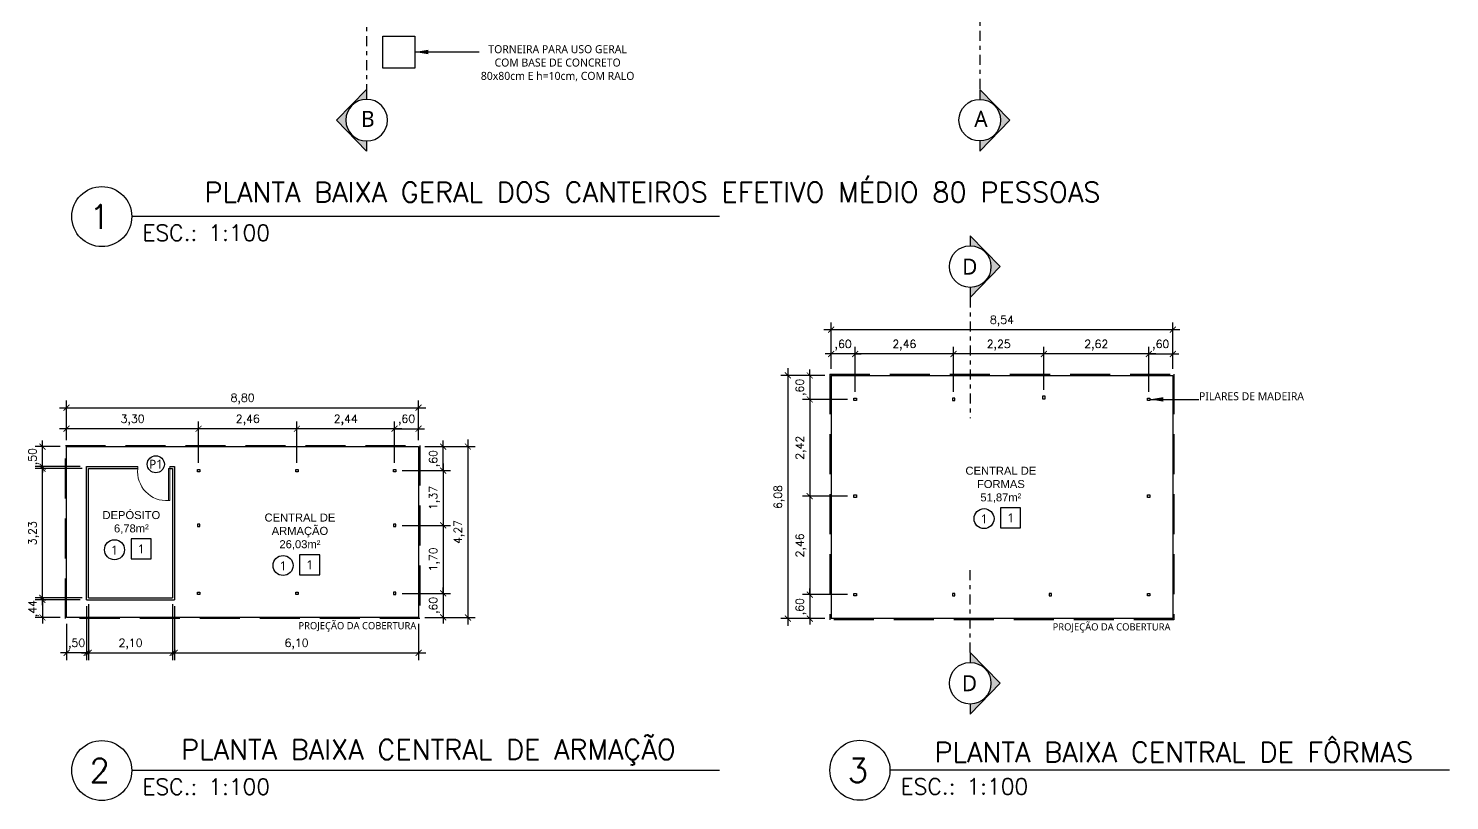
# Model space of a CAD drawing. Header units: millimetres. Extents: x 260 to 453, y 660 to 898.
# Drawn here: x 304.22 to 339.74, y 714.9 to 734.2 of the extents above; entities that cross this region are included whole.
import ezdxf
from ezdxf.enums import TextEntityAlignment as Align

# ---------------------------------------------------------------- set-up
doc = ezdxf.new("R2010")
doc.units = ezdxf.units.MM
for name, pattern in [('ACAD_ISO10W100', [18, 12, -3, 0, -3]), ('DASHDOT', [1, 0.5, -0.25, 0, -0.25]), ('JIS_02_2.0', [3, 2, -1])]:
    doc.linetypes.add(name, pattern=pattern)
for name, color, linetype in [('AR_COTAS', 1, 'Continuous'), ('AR_DIVISÓRIAS', 3, 'Continuous'), ('AR_SIMBOLOS', 1, 'Continuous'), ('AR_SÍMBOLOS', 1, 'Continuous'), ('CANT-COMPESADO E ESTR MADEIRA', 3, 'Continuous'), ('CANT-MOBILIARIO', 254, 'Continuous'), ('CANT-PISO', 1, 'Continuous'), ('CANT-PROJ', 252, 'JIS_02_2.0'), ('CANT-TEXTO', 2, 'Continuous'), ('TEXT1', 3, 'ACAD_ISO10W100'), ('texto', 2, 'Continuous')]:
    doc.layers.add(name, color=color, linetype=linetype)
doc.layers.add('AR_VIEWPORT', color=4, linetype='Continuous', plot=False)
for name, color, linetype, lineweight in [('DIOVISORIA', 3, 'Continuous', 0), ('Mesa', 133, 'Continuous', 18), ('PORTAS', 2, 'Continuous', 0)]:
    doc.layers.add(name, color=color, linetype=linetype, lineweight=lineweight)
doc.styles.add('arial', font='arial.ttf')
doc.styles.add('ROMANS', font='romans.shx')
doc.styles.add('TREBUCHET', font='trebuc.ttf')
doc.dimstyles.new('ESCALA 1.100', dxfattribs={"dimtxt": 0.2, "dimasz": 0.15, "dimexe": 0.18, "dimexo": 0.16, "dimgap": 0.1, "dimtad": 1, "dimzin": 4, "dimtxsty": 'ROMANS', "dimblk": 'ARCHTICK', "dimcen": 2.5, "dimdle": 0.18, "dimclrd": 256, "dimclre": 256, "dimclrt": 2, "dimazin": 0, "dimtfac": 1, "dimtix": 1, "dimtmove": 2, "dimatfit": 3, "dimldrblk": 'ARCHTICK', "dimfxl": 1, "dimtolj": 1, "dimtzin": 0, "dimlwd": -1, "dimlwe": -1, "dimarcsym": 0})

# ---------------------------------------------------------------- blocks, each defined once
blk = doc.blocks.new('CORTE')
at = {"layer": 'AR_SIMBOLOS'}
blk.add_hatch(color=256, dxfattribs=at).paths.add_polyline_path([(-113.206, 276.401, -0.414214), (-113.726, 275.88), (-113.726, 275.63), (-112.976, 276.401), (-113.726, 277.171), (-113.726, 276.921, -0.414214)])
for p, q in [((-113.726, 277.171), (-113.726, 276.921)), ((-112.976, 276.401), (-113.726, 277.171)), ((-112.976, 276.401), (-113.726, 275.63)), ((-113.726, 275.88), (-113.726, 275.63))]:
    blk.add_line(p, q, dxfattribs=at)
at = {"layer": 'AR_SIMBOLOS', "color": 2}
blk.add_circle((-113.726, 276.401), 0.52, dxfattribs=at)
blk = doc.blocks.new('_ArchTick')
at = {"color": 0, "const_width": 0.15}
blk.add_lwpolyline([(-0.5, -0.5), (0.5, 0.5)], dxfattribs=at)
blk = doc.blocks.new('*D94')
at = {"layer": 'AR_COTAS', "transparency": 16777216}
for p, q in [((313.554, 724.194), (310.754, 724.194)), ((310.934, 723.338), (310.934, 724.374)), ((313.374, 723.338), (313.374, 724.374))]:
    blk.add_line(p, q, dxfattribs=at)
at = {"layer": 'Defpoints', "color": 0, "transparency": 16777216}
for p in [(310.934, 724.194), (310.934, 723.178), (313.374, 723.178)]:
    blk.add_point(p, dxfattribs=at)
at = {"layer": 'AR_COTAS', "transparency": 16777216, "xscale": 0.15, "yscale": 0.15, "zscale": 0.15, "rotation": 180}
blk.add_blockref('_ArchTick', (310.934, 724.194), dxfattribs=at)
at = {"layer": 'AR_COTAS', "transparency": 16777216, "xscale": 0.15, "yscale": 0.15, "zscale": 0.15}
blk.add_blockref('_ArchTick', (313.374, 724.194), dxfattribs=at)
at = {"layer": 'AR_COTAS', "color": 2, "transparency": 16777216, "insert": (312.154, 724.413), "char_height": 0.2, "attachment_point": 5, "style": 'ROMANS'}
blk.add_mtext('\\A1;2,44', dxfattribs=at)
blk = doc.blocks.new('*D44')
at = {"layer": 'AR_COTAS', "transparency": 16777216}
for p, q in [((313.374, 724.194), (313.224, 724.194)), ((313.374, 723.338), (313.374, 724.374)), ((313.374, 724.194), (313.974, 724.194)), ((313.974, 723.908), (313.974, 724.374)), ((313.974, 724.194), (314.124, 724.194))]:
    blk.add_line(p, q, dxfattribs=at)
at = {"layer": 'Defpoints', "color": 0, "transparency": 16777216}
for p in [(313.974, 724.194), (313.974, 723.748), (313.374, 723.178)]:
    blk.add_point(p, dxfattribs=at)
at = {"layer": 'AR_COTAS', "transparency": 16777216, "xscale": 0.15, "yscale": 0.15, "zscale": 0.15}
blk.add_blockref('_ArchTick', (313.374, 724.194), dxfattribs=at)
at = {"layer": 'AR_COTAS', "transparency": 16777216, "xscale": 0.15, "yscale": 0.15, "zscale": 0.15, "rotation": 180}
blk.add_blockref('_ArchTick', (313.974, 724.194), dxfattribs=at)
at = {"layer": 'AR_COTAS', "color": 2, "transparency": 16777216, "insert": (313.674, 724.413), "char_height": 0.2, "attachment_point": 5, "style": 'ROMANS'}
blk.add_mtext('\\A1;,60', dxfattribs=at)
blk = doc.blocks.new('*D95')
at = {"layer": 'AR_COTAS', "transparency": 16777216}
for p, q in [((311.114, 724.194), (308.297, 724.194)), ((308.477, 723.338), (308.477, 724.374)), ((310.934, 723.338), (310.934, 724.374))]:
    blk.add_line(p, q, dxfattribs=at)
at = {"layer": 'Defpoints', "color": 0, "transparency": 16777216}
for p in [(308.477, 724.194), (308.477, 723.178), (310.934, 723.178)]:
    blk.add_point(p, dxfattribs=at)
at = {"layer": 'AR_COTAS', "transparency": 16777216, "xscale": 0.15, "yscale": 0.15, "zscale": 0.15, "rotation": 180}
blk.add_blockref('_ArchTick', (308.477, 724.194), dxfattribs=at)
at = {"layer": 'AR_COTAS', "transparency": 16777216, "xscale": 0.15, "yscale": 0.15, "zscale": 0.15}
blk.add_blockref('_ArchTick', (310.934, 724.194), dxfattribs=at)
at = {"layer": 'AR_COTAS', "color": 2, "transparency": 16777216, "insert": (309.706, 724.413), "char_height": 0.2, "attachment_point": 5, "style": 'ROMANS'}
blk.add_mtext('\\A1;2,46', dxfattribs=at)
blk = doc.blocks.new('*D45')
at = {"layer": 'AR_COTAS', "transparency": 16777216}
for p, q in [((308.657, 724.194), (304.997, 724.194)), ((305.177, 723.908), (305.177, 724.374)), ((308.477, 723.338), (308.477, 724.374))]:
    blk.add_line(p, q, dxfattribs=at)
at = {"layer": 'Defpoints', "color": 0, "transparency": 16777216}
for p in [(305.177, 724.194), (305.177, 723.748), (308.477, 723.178)]:
    blk.add_point(p, dxfattribs=at)
at = {"layer": 'AR_COTAS', "transparency": 16777216, "xscale": 0.15, "yscale": 0.15, "zscale": 0.15, "rotation": 180}
blk.add_blockref('_ArchTick', (305.177, 724.194), dxfattribs=at)
at = {"layer": 'AR_COTAS', "transparency": 16777216, "xscale": 0.15, "yscale": 0.15, "zscale": 0.15}
blk.add_blockref('_ArchTick', (308.477, 724.194), dxfattribs=at)
at = {"layer": 'AR_COTAS', "color": 2, "transparency": 16777216, "insert": (306.827, 724.413), "char_height": 0.2, "attachment_point": 5, "style": 'ROMANS'}
blk.add_mtext('\\A1;3,30', dxfattribs=at)
blk = doc.blocks.new('*D46')
at = {"layer": 'AR_COTAS', "transparency": 16777216}
for p, q in [((305.177, 723.908), (305.177, 724.899)), ((313.974, 723.908), (313.974, 724.899)), ((304.997, 724.719), (314.154, 724.719))]:
    blk.add_line(p, q, dxfattribs=at)
at = {"layer": 'Defpoints', "color": 0, "transparency": 16777216}
for p in [(313.974, 724.719), (305.177, 723.748), (313.974, 723.748)]:
    blk.add_point(p, dxfattribs=at)
at = {"layer": 'AR_COTAS', "transparency": 16777216, "xscale": 0.15, "yscale": 0.15, "zscale": 0.15, "rotation": 180}
blk.add_blockref('_ArchTick', (305.177, 724.719), dxfattribs=at)
at = {"layer": 'AR_COTAS', "transparency": 16777216, "xscale": 0.15, "yscale": 0.15, "zscale": 0.15}
blk.add_blockref('_ArchTick', (313.974, 724.719), dxfattribs=at)
at = {"layer": 'AR_COTAS', "color": 2, "transparency": 16777216, "insert": (309.576, 724.938), "char_height": 0.2, "attachment_point": 5, "style": 'ROMANS'}
blk.add_mtext('\\A1;8,80', dxfattribs=at)
blk = doc.blocks.new('*D96')
at = {"layer": 'AR_COTAS', "transparency": 16777216}
for p, q in [((314.588, 723.748), (314.588, 723.898)), ((314.134, 723.748), (314.768, 723.748)), ((314.588, 723.148), (314.588, 723.748)), ((313.564, 723.148), (314.768, 723.148)), ((314.588, 723.148), (314.588, 722.998))]:
    blk.add_line(p, q, dxfattribs=at)
at = {"layer": 'Defpoints', "color": 0, "transparency": 16777216}
for p in [(313.974, 723.748), (314.588, 723.748), (313.404, 723.148)]:
    blk.add_point(p, dxfattribs=at)
at = {"layer": 'AR_COTAS', "transparency": 16777216, "xscale": 0.15, "yscale": 0.15, "zscale": 0.15}
for p, rotation in [((314.588, 723.748), 270), ((314.588, 723.148), 90)]:
    blk.add_blockref('_ArchTick', p, dxfattribs=dict(at, rotation=rotation))
at = {"layer": 'AR_COTAS', "color": 2, "transparency": 16777216, "insert": (314.369, 723.448), "char_height": 0.2, "attachment_point": 5, "rotation": 90, "style": 'ROMANS'}
blk.add_mtext('\\A1;,60', dxfattribs=at)
blk = doc.blocks.new('*D97')
at = {"layer": 'AR_COTAS', "transparency": 16777216}
for p, q in [((313.564, 723.148), (314.768, 723.148)), ((314.588, 723.328), (314.588, 721.599)), ((313.564, 721.779), (314.768, 721.779))]:
    blk.add_line(p, q, dxfattribs=at)
at = {"layer": 'Defpoints', "color": 0, "transparency": 16777216}
for p in [(313.404, 723.148), (313.404, 721.779), (314.588, 721.779)]:
    blk.add_point(p, dxfattribs=at)
at = {"layer": 'AR_COTAS', "transparency": 16777216, "xscale": 0.15, "yscale": 0.15, "zscale": 0.15}
for p, rotation in [((314.588, 723.148), 90), ((314.588, 721.779), 270)]:
    blk.add_blockref('_ArchTick', p, dxfattribs=dict(at, rotation=rotation))
at = {"layer": 'AR_COTAS', "color": 2, "transparency": 16777216, "insert": (314.369, 722.464), "char_height": 0.2, "attachment_point": 5, "rotation": 90, "style": 'ROMANS'}
blk.add_mtext('\\A1;1,37', dxfattribs=at)
blk = doc.blocks.new('*D98')
at = {"layer": 'AR_COTAS', "transparency": 16777216}
for p, q in [((313.564, 721.779), (314.768, 721.779)), ((314.588, 721.959), (314.588, 719.899)), ((313.564, 720.079), (314.768, 720.079))]:
    blk.add_line(p, q, dxfattribs=at)
at = {"layer": 'Defpoints', "color": 0, "transparency": 16777216}
for p in [(313.404, 721.779), (313.404, 720.079), (314.588, 720.079)]:
    blk.add_point(p, dxfattribs=at)
at = {"layer": 'AR_COTAS', "transparency": 16777216, "xscale": 0.15, "yscale": 0.15, "zscale": 0.15}
for p, rotation in [((314.588, 721.779), 90), ((314.588, 720.079), 270)]:
    blk.add_blockref('_ArchTick', p, dxfattribs=dict(at, rotation=rotation))
at = {"layer": 'AR_COTAS', "color": 2, "transparency": 16777216, "insert": (314.369, 720.929), "char_height": 0.2, "attachment_point": 5, "rotation": 90, "style": 'ROMANS'}
blk.add_mtext('\\A1;1,70', dxfattribs=at)
blk = doc.blocks.new('*D99')
at = {"layer": 'AR_COTAS', "transparency": 16777216}
for p, q in [((313.564, 720.079), (314.768, 720.079)), ((314.588, 720.079), (314.588, 720.229)), ((314.588, 720.079), (314.588, 719.479)), ((314.134, 719.479), (314.768, 719.479)), ((314.588, 719.479), (314.588, 719.329))]:
    blk.add_line(p, q, dxfattribs=at)
at = {"layer": 'Defpoints', "color": 0, "transparency": 16777216}
for p in [(313.404, 720.079), (313.974, 719.479), (314.588, 719.479)]:
    blk.add_point(p, dxfattribs=at)
at = {"layer": 'AR_COTAS', "transparency": 16777216, "xscale": 0.15, "yscale": 0.15, "zscale": 0.15}
for p, rotation in [((314.588, 720.079), 270), ((314.588, 719.479), 90)]:
    blk.add_blockref('_ArchTick', p, dxfattribs=dict(at, rotation=rotation))
at = {"layer": 'AR_COTAS', "color": 2, "transparency": 16777216, "insert": (314.369, 719.779), "char_height": 0.2, "attachment_point": 5, "rotation": 90, "style": 'ROMANS'}
blk.add_mtext('\\A1;,60', dxfattribs=at)
blk = doc.blocks.new('*D47')
at = {"layer": 'AR_COTAS', "transparency": 16777216}
for p, q in [((315.207, 723.928), (315.207, 719.299)), ((314.134, 723.748), (315.387, 723.748)), ((314.134, 719.479), (315.387, 719.479))]:
    blk.add_line(p, q, dxfattribs=at)
at = {"layer": 'Defpoints', "color": 0, "transparency": 16777216}
for p in [(313.974, 723.748), (313.974, 719.479), (315.207, 719.479)]:
    blk.add_point(p, dxfattribs=at)
at = {"layer": 'AR_COTAS', "transparency": 16777216, "xscale": 0.15, "yscale": 0.15, "zscale": 0.15}
for p, rotation in [((315.207, 723.748), 90), ((315.207, 719.479), 270)]:
    blk.add_blockref('_ArchTick', p, dxfattribs=dict(at, rotation=rotation))
at = {"layer": 'AR_COTAS', "color": 2, "transparency": 16777216, "insert": (314.988, 721.614), "char_height": 0.2, "attachment_point": 5, "rotation": 90, "style": 'ROMANS'}
blk.add_mtext('\\A1;4,27', dxfattribs=at)
blk = doc.blocks.new('*D100')
at = {"layer": 'AR_COTAS', "transparency": 16777216}
for p, q in [((305.677, 719.758), (305.677, 718.414)), ((305.177, 719.319), (305.177, 718.414)), ((305.177, 718.594), (305.027, 718.594)), ((305.677, 718.594), (305.177, 718.594)), ((305.677, 718.594), (305.827, 718.594))]:
    blk.add_line(p, q, dxfattribs=at)
at = {"layer": 'Defpoints', "color": 0, "transparency": 16777216}
for p in [(305.677, 719.918), (305.177, 719.479), (305.177, 718.594)]:
    blk.add_point(p, dxfattribs=at)
at = {"layer": 'AR_COTAS', "transparency": 16777216, "xscale": 0.15, "yscale": 0.15, "zscale": 0.15}
blk.add_blockref('_ArchTick', (305.177, 718.594), dxfattribs=at)
at = {"layer": 'AR_COTAS', "transparency": 16777216, "xscale": 0.15, "yscale": 0.15, "zscale": 0.15, "rotation": 180}
blk.add_blockref('_ArchTick', (305.677, 718.594), dxfattribs=at)
at = {"layer": 'AR_COTAS', "color": 2, "transparency": 16777216, "insert": (305.427, 718.814), "char_height": 0.2, "attachment_point": 5, "style": 'ROMANS'}
blk.add_mtext('\\A1;,50', dxfattribs=at)
blk = doc.blocks.new('*D101')
at = {"layer": 'AR_COTAS', "transparency": 16777216}
for p, q in [((305.727, 719.808), (305.727, 718.414)), ((307.827, 719.808), (307.827, 718.414)), ((305.547, 718.594), (308.007, 718.594))]:
    blk.add_line(p, q, dxfattribs=at)
at = {"layer": 'Defpoints', "color": 0, "transparency": 16777216}
for p in [(305.727, 719.968), (307.827, 719.968), (307.827, 718.594)]:
    blk.add_point(p, dxfattribs=at)
at = {"layer": 'AR_COTAS', "transparency": 16777216, "xscale": 0.15, "yscale": 0.15, "zscale": 0.15, "rotation": 180}
blk.add_blockref('_ArchTick', (305.727, 718.594), dxfattribs=at)
at = {"layer": 'AR_COTAS', "transparency": 16777216, "xscale": 0.15, "yscale": 0.15, "zscale": 0.15}
blk.add_blockref('_ArchTick', (307.827, 718.594), dxfattribs=at)
at = {"layer": 'AR_COTAS', "color": 2, "transparency": 16777216, "insert": (306.777, 718.814), "char_height": 0.2, "attachment_point": 5, "style": 'ROMANS'}
blk.add_mtext('\\A1;2,10', dxfattribs=at)
blk = doc.blocks.new('*D102')
at = {"layer": 'AR_COTAS', "transparency": 16777216}
for p, q in [((307.877, 719.758), (307.877, 718.414)), ((313.974, 719.319), (313.974, 718.414)), ((307.697, 718.594), (314.154, 718.594))]:
    blk.add_line(p, q, dxfattribs=at)
at = {"layer": 'Defpoints', "color": 0, "transparency": 16777216}
for p in [(307.877, 719.918), (313.974, 719.479), (313.974, 718.594)]:
    blk.add_point(p, dxfattribs=at)
at = {"layer": 'AR_COTAS', "transparency": 16777216, "xscale": 0.15, "yscale": 0.15, "zscale": 0.15, "rotation": 180}
blk.add_blockref('_ArchTick', (307.877, 718.594), dxfattribs=at)
at = {"layer": 'AR_COTAS', "transparency": 16777216, "xscale": 0.15, "yscale": 0.15, "zscale": 0.15}
blk.add_blockref('_ArchTick', (313.974, 718.594), dxfattribs=at)
at = {"layer": 'AR_COTAS', "color": 2, "transparency": 16777216, "insert": (310.926, 718.814), "char_height": 0.2, "attachment_point": 5, "style": 'ROMANS'}
blk.add_mtext('\\A1;6,10', dxfattribs=at)
blk = doc.blocks.new('*D103')
at = {"layer": 'AR_COTAS', "transparency": 16777216}
for p, q in [((305.567, 723.198), (304.394, 723.198)), ((304.574, 719.788), (304.574, 723.378)), ((305.567, 719.968), (304.394, 719.968))]:
    blk.add_line(p, q, dxfattribs=at)
at = {"layer": 'Defpoints', "color": 0, "transparency": 16777216}
for p in [(304.574, 723.198), (305.727, 723.198), (305.727, 719.968)]:
    blk.add_point(p, dxfattribs=at)
at = {"layer": 'AR_COTAS', "transparency": 16777216, "xscale": 0.15, "yscale": 0.15, "zscale": 0.15}
for p, rotation in [((304.574, 723.198), 90), ((304.574, 719.968), 270)]:
    blk.add_blockref('_ArchTick', p, dxfattribs=dict(at, rotation=rotation))
at = {"layer": 'AR_COTAS', "color": 2, "transparency": 16777216, "insert": (304.355, 721.583), "char_height": 0.2, "attachment_point": 5, "rotation": 90, "style": 'ROMANS'}
blk.add_mtext('\\A1;3,23', dxfattribs=at)
blk = doc.blocks.new('*D104')
at = {"layer": 'AR_COTAS', "transparency": 16777216}
for p, q in [((304.574, 723.748), (304.574, 723.898)), ((305.017, 723.748), (304.394, 723.748)), ((304.574, 723.248), (304.574, 723.748)), ((305.517, 723.248), (304.394, 723.248)), ((304.574, 723.248), (304.574, 723.098))]:
    blk.add_line(p, q, dxfattribs=at)
at = {"layer": 'Defpoints', "color": 0, "transparency": 16777216}
for p in [(304.574, 723.748), (305.177, 723.748), (305.677, 723.248)]:
    blk.add_point(p, dxfattribs=at)
at = {"layer": 'AR_COTAS', "transparency": 16777216, "xscale": 0.15, "yscale": 0.15, "zscale": 0.15}
for p, rotation in [((304.574, 723.748), 270), ((304.574, 723.248), 90)]:
    blk.add_blockref('_ArchTick', p, dxfattribs=dict(at, rotation=rotation))
at = {"layer": 'AR_COTAS', "color": 2, "transparency": 16777216, "insert": (304.355, 723.498), "char_height": 0.2, "attachment_point": 5, "rotation": 90, "style": 'ROMANS'}
blk.add_mtext('\\A1;,50', dxfattribs=at)
blk = doc.blocks.new('*D48')
at = {"layer": 'AR_COTAS', "transparency": 16777216}
for p, q in [((305.517, 719.918), (304.394, 719.918)), ((304.574, 719.918), (304.574, 720.068)), ((304.574, 719.918), (304.574, 719.479)), ((305.017, 719.479), (304.394, 719.479)), ((304.574, 719.479), (304.574, 719.329))]:
    blk.add_line(p, q, dxfattribs=at)
at = {"layer": 'Defpoints', "color": 0, "transparency": 16777216}
for p in [(305.677, 719.918), (304.574, 719.479), (305.177, 719.479)]:
    blk.add_point(p, dxfattribs=at)
at = {"layer": 'AR_COTAS', "transparency": 16777216, "xscale": 0.15, "yscale": 0.15, "zscale": 0.15}
for p, rotation in [((304.574, 719.918), 270), ((304.574, 719.479), 90)]:
    blk.add_blockref('_ArchTick', p, dxfattribs=dict(at, rotation=rotation))
at = {"layer": 'AR_COTAS', "color": 2, "transparency": 16777216, "insert": (304.355, 719.699), "char_height": 0.2, "attachment_point": 5, "rotation": 90, "style": 'ROMANS'}
blk.add_mtext('\\A1;,44', dxfattribs=at)
blk = doc.blocks.new('*D105')
at = {"layer": 'AR_COTAS', "transparency": 16777216}
for p, q in [((332.222, 726.062), (332.072, 726.062)), ((332.222, 725.117), (332.222, 726.242)), ((332.222, 726.062), (332.822, 726.062)), ((332.822, 725.687), (332.822, 726.242)), ((332.822, 726.062), (332.972, 726.062))]:
    blk.add_line(p, q, dxfattribs=at)
at = {"layer": 'Defpoints', "color": 0, "transparency": 16777216}
for p in [(332.822, 726.062), (332.822, 725.527), (332.222, 724.957)]:
    blk.add_point(p, dxfattribs=at)
at = {"layer": 'AR_COTAS', "transparency": 16777216, "xscale": 0.15, "yscale": 0.15, "zscale": 0.15}
blk.add_blockref('_ArchTick', (332.222, 726.062), dxfattribs=at)
at = {"layer": 'AR_COTAS', "transparency": 16777216, "xscale": 0.15, "yscale": 0.15, "zscale": 0.15, "rotation": 180}
blk.add_blockref('_ArchTick', (332.822, 726.062), dxfattribs=at)
at = {"layer": 'AR_COTAS', "color": 2, "transparency": 16777216, "insert": (332.522, 726.281), "char_height": 0.2, "attachment_point": 5, "style": 'ROMANS'}
blk.add_mtext('\\A1;,60', dxfattribs=at)
blk = doc.blocks.new('*D106')
at = {"layer": 'AR_COTAS', "transparency": 16777216}
for p, q in [((332.402, 726.062), (329.419, 726.062)), ((329.599, 725.164), (329.599, 726.242)), ((332.222, 725.117), (332.222, 726.242))]:
    blk.add_line(p, q, dxfattribs=at)
at = {"layer": 'Defpoints', "color": 0, "transparency": 16777216}
for p in [(329.599, 726.062), (329.599, 725.004), (332.222, 724.957)]:
    blk.add_point(p, dxfattribs=at)
at = {"layer": 'AR_COTAS', "transparency": 16777216, "xscale": 0.15, "yscale": 0.15, "zscale": 0.15, "rotation": 180}
blk.add_blockref('_ArchTick', (329.599, 726.062), dxfattribs=at)
at = {"layer": 'AR_COTAS', "transparency": 16777216, "xscale": 0.15, "yscale": 0.15, "zscale": 0.15}
blk.add_blockref('_ArchTick', (332.222, 726.062), dxfattribs=at)
at = {"layer": 'AR_COTAS', "color": 2, "transparency": 16777216, "insert": (330.91, 726.281), "char_height": 0.2, "attachment_point": 5, "style": 'ROMANS'}
blk.add_mtext('\\A1;2,62', dxfattribs=at)
blk = doc.blocks.new('*D107')
at = {"layer": 'AR_COTAS', "transparency": 16777216}
for p, q in [((329.779, 726.062), (327.164, 726.062)), ((327.344, 725.117), (327.344, 726.242)), ((329.599, 725.164), (329.599, 726.242))]:
    blk.add_line(p, q, dxfattribs=at)
at = {"layer": 'Defpoints', "color": 0, "transparency": 16777216}
for p in [(327.344, 726.062), (327.344, 724.957), (329.599, 725.004)]:
    blk.add_point(p, dxfattribs=at)
at = {"layer": 'AR_COTAS', "transparency": 16777216, "xscale": 0.15, "yscale": 0.15, "zscale": 0.15, "rotation": 180}
blk.add_blockref('_ArchTick', (327.344, 726.062), dxfattribs=at)
at = {"layer": 'AR_COTAS', "transparency": 16777216, "xscale": 0.15, "yscale": 0.15, "zscale": 0.15}
blk.add_blockref('_ArchTick', (329.599, 726.062), dxfattribs=at)
at = {"layer": 'AR_COTAS', "color": 2, "transparency": 16777216, "insert": (328.472, 726.281), "char_height": 0.2, "attachment_point": 5, "style": 'ROMANS'}
blk.add_mtext('\\A1;2,25', dxfattribs=at)
blk = doc.blocks.new('*D108')
at = {"layer": 'AR_COTAS', "transparency": 16777216}
for p, q in [((327.524, 726.062), (324.704, 726.062)), ((324.884, 725.117), (324.884, 726.242)), ((327.344, 725.117), (327.344, 726.242))]:
    blk.add_line(p, q, dxfattribs=at)
at = {"layer": 'Defpoints', "color": 0, "transparency": 16777216}
for p in [(324.884, 726.062), (324.884, 724.957), (327.344, 724.957)]:
    blk.add_point(p, dxfattribs=at)
at = {"layer": 'AR_COTAS', "transparency": 16777216, "xscale": 0.15, "yscale": 0.15, "zscale": 0.15, "rotation": 180}
blk.add_blockref('_ArchTick', (324.884, 726.062), dxfattribs=at)
at = {"layer": 'AR_COTAS', "transparency": 16777216, "xscale": 0.15, "yscale": 0.15, "zscale": 0.15}
blk.add_blockref('_ArchTick', (327.344, 726.062), dxfattribs=at)
at = {"layer": 'AR_COTAS', "color": 2, "transparency": 16777216, "insert": (326.114, 726.281), "char_height": 0.2, "attachment_point": 5, "style": 'ROMANS'}
blk.add_mtext('\\A1;2,46', dxfattribs=at)
blk = doc.blocks.new('*D109')
at = {"layer": 'AR_COTAS', "transparency": 16777216}
for p, q in [((324.284, 726.062), (324.134, 726.062)), ((324.284, 725.687), (324.284, 726.242)), ((324.884, 726.062), (324.284, 726.062)), ((324.884, 725.117), (324.884, 726.242)), ((324.884, 726.062), (325.034, 726.062))]:
    blk.add_line(p, q, dxfattribs=at)
at = {"layer": 'Defpoints', "color": 0, "transparency": 16777216}
for p in [(324.284, 726.062), (324.284, 725.527), (324.884, 724.957)]:
    blk.add_point(p, dxfattribs=at)
at = {"layer": 'AR_COTAS', "transparency": 16777216, "xscale": 0.15, "yscale": 0.15, "zscale": 0.15}
blk.add_blockref('_ArchTick', (324.284, 726.062), dxfattribs=at)
at = {"layer": 'AR_COTAS', "transparency": 16777216, "xscale": 0.15, "yscale": 0.15, "zscale": 0.15, "rotation": 180}
blk.add_blockref('_ArchTick', (324.884, 726.062), dxfattribs=at)
at = {"layer": 'AR_COTAS', "color": 2, "transparency": 16777216, "insert": (324.584, 726.281), "char_height": 0.2, "attachment_point": 5, "style": 'ROMANS'}
blk.add_mtext('\\A1;,60', dxfattribs=at)
blk = doc.blocks.new('*D110')
at = {"layer": 'AR_COTAS', "transparency": 16777216}
for p, q in [((333.002, 726.668), (324.104, 726.668)), ((324.284, 725.687), (324.284, 726.848)), ((332.822, 725.687), (332.822, 726.848))]:
    blk.add_line(p, q, dxfattribs=at)
at = {"layer": 'Defpoints', "color": 0, "transparency": 16777216}
for p in [(324.284, 726.668), (324.284, 725.527), (332.822, 725.527)]:
    blk.add_point(p, dxfattribs=at)
at = {"layer": 'AR_COTAS', "transparency": 16777216, "xscale": 0.15, "yscale": 0.15, "zscale": 0.15, "rotation": 180}
blk.add_blockref('_ArchTick', (324.284, 726.668), dxfattribs=at)
at = {"layer": 'AR_COTAS', "transparency": 16777216, "xscale": 0.15, "yscale": 0.15, "zscale": 0.15}
blk.add_blockref('_ArchTick', (332.822, 726.668), dxfattribs=at)
at = {"layer": 'AR_COTAS', "color": 2, "transparency": 16777216, "insert": (328.553, 726.887), "char_height": 0.2, "attachment_point": 5, "style": 'ROMANS'}
blk.add_mtext('\\A1;8,54', dxfattribs=at)
blk = doc.blocks.new('*D111')
at = {"layer": 'AR_COTAS', "transparency": 16777216}
for p, q in [((323.749, 725.527), (323.749, 725.677)), ((324.124, 725.527), (323.569, 725.527)), ((323.749, 725.527), (323.749, 724.927)), ((324.694, 724.927), (323.569, 724.927)), ((323.749, 724.927), (323.749, 724.777))]:
    blk.add_line(p, q, dxfattribs=at)
at = {"layer": 'Defpoints', "color": 0, "transparency": 16777216}
for p in [(324.284, 725.527), (323.749, 724.927), (324.854, 724.927)]:
    blk.add_point(p, dxfattribs=at)
at = {"layer": 'AR_COTAS', "transparency": 16777216, "xscale": 0.15, "yscale": 0.15, "zscale": 0.15}
for p, rotation in [((323.749, 725.527), 270), ((323.749, 724.927), 90)]:
    blk.add_blockref('_ArchTick', p, dxfattribs=dict(at, rotation=rotation))
at = {"layer": 'AR_COTAS', "color": 2, "transparency": 16777216, "insert": (323.53, 725.227), "char_height": 0.2, "attachment_point": 5, "rotation": 90, "style": 'ROMANS'}
blk.add_mtext('\\A1;,60', dxfattribs=at)
blk = doc.blocks.new('*D112')
at = {"layer": 'AR_COTAS', "transparency": 16777216}
for p, q in [((324.694, 724.927), (323.569, 724.927)), ((323.749, 725.107), (323.749, 722.329)), ((324.694, 722.509), (323.569, 722.509))]:
    blk.add_line(p, q, dxfattribs=at)
at = {"layer": 'Defpoints', "color": 0, "transparency": 16777216}
for p in [(324.854, 724.927), (323.749, 722.509), (324.854, 722.509)]:
    blk.add_point(p, dxfattribs=at)
at = {"layer": 'AR_COTAS', "transparency": 16777216, "xscale": 0.15, "yscale": 0.15, "zscale": 0.15}
for p, rotation in [((323.749, 724.927), 90), ((323.749, 722.509), 270)]:
    blk.add_blockref('_ArchTick', p, dxfattribs=dict(at, rotation=rotation))
at = {"layer": 'AR_COTAS', "color": 2, "transparency": 16777216, "insert": (323.53, 723.718), "char_height": 0.2, "attachment_point": 5, "rotation": 90, "style": 'ROMANS'}
blk.add_mtext('\\A1;2,42', dxfattribs=at)
blk = doc.blocks.new('*D113')
at = {"layer": 'AR_COTAS', "transparency": 16777216}
for p, q in [((324.694, 722.509), (323.569, 722.509)), ((323.749, 722.689), (323.749, 719.869)), ((324.694, 720.049), (323.569, 720.049))]:
    blk.add_line(p, q, dxfattribs=at)
at = {"layer": 'Defpoints', "color": 0, "transparency": 16777216}
for p in [(324.854, 722.509), (323.749, 720.049), (324.854, 720.049)]:
    blk.add_point(p, dxfattribs=at)
at = {"layer": 'AR_COTAS', "transparency": 16777216, "xscale": 0.15, "yscale": 0.15, "zscale": 0.15}
for p, rotation in [((323.749, 722.509), 90), ((323.749, 720.049), 270)]:
    blk.add_blockref('_ArchTick', p, dxfattribs=dict(at, rotation=rotation))
at = {"layer": 'AR_COTAS', "color": 2, "transparency": 16777216, "insert": (323.53, 721.279), "char_height": 0.2, "attachment_point": 5, "rotation": 90, "style": 'ROMANS'}
blk.add_mtext('\\A1;2,46', dxfattribs=at)
blk = doc.blocks.new('*D114')
at = {"layer": 'AR_COTAS', "transparency": 16777216}
for p, q in [((324.694, 720.049), (323.569, 720.049)), ((323.749, 720.049), (323.749, 720.199)), ((323.749, 720.049), (323.749, 719.449)), ((324.124, 719.449), (323.569, 719.449)), ((323.749, 719.449), (323.749, 719.299))]:
    blk.add_line(p, q, dxfattribs=at)
at = {"layer": 'Defpoints', "color": 0, "transparency": 16777216}
for p in [(324.854, 720.049), (323.749, 719.449), (324.284, 719.449)]:
    blk.add_point(p, dxfattribs=at)
at = {"layer": 'AR_COTAS', "transparency": 16777216, "xscale": 0.15, "yscale": 0.15, "zscale": 0.15}
for p, rotation in [((323.749, 720.049), 270), ((323.749, 719.449), 90)]:
    blk.add_blockref('_ArchTick', p, dxfattribs=dict(at, rotation=rotation))
at = {"layer": 'AR_COTAS', "color": 2, "transparency": 16777216, "insert": (323.53, 719.749), "char_height": 0.2, "attachment_point": 5, "rotation": 90, "style": 'ROMANS'}
blk.add_mtext('\\A1;,60', dxfattribs=at)
blk = doc.blocks.new('*D115')
at = {"layer": 'AR_COTAS', "transparency": 16777216}
for p, q in [((323.204, 725.707), (323.204, 719.269)), ((324.124, 725.527), (323.024, 725.527)), ((324.124, 719.449), (323.024, 719.449))]:
    blk.add_line(p, q, dxfattribs=at)
at = {"layer": 'Defpoints', "color": 0, "transparency": 16777216}
for p in [(324.284, 725.527), (323.204, 719.449), (324.284, 719.449)]:
    blk.add_point(p, dxfattribs=at)
at = {"layer": 'AR_COTAS', "transparency": 16777216, "xscale": 0.15, "yscale": 0.15, "zscale": 0.15}
for p, rotation in [((323.204, 725.527), 90), ((323.204, 719.449), 270)]:
    blk.add_blockref('_ArchTick', p, dxfattribs=dict(at, rotation=rotation))
at = {"layer": 'AR_COTAS', "color": 2, "transparency": 16777216, "insert": (322.985, 722.488), "char_height": 0.2, "attachment_point": 5, "rotation": 90, "style": 'ROMANS'}
blk.add_mtext('\\A1;6,08', dxfattribs=at)

msp = doc.modelspace()

# ---------------------------------------------------------------- linework, layer by layer
at = {"layer": 'AR_DIVISÓRIAS', "ltscale": 0.5}
for p, q in [((305.677, 719.918), (305.677, 723.248)), ((305.677, 723.248), (306.956, 723.248)), ((305.677, 723.248), (306.956, 723.248)), ((305.727, 723.198), (306.956, 723.198)), ((305.727, 719.968), (305.727, 723.198)), ((307.756, 723.248), (307.877, 723.248)), ((307.756, 723.198), (307.827, 723.198)), ((307.827, 723.198), (307.827, 719.968)), ((307.877, 723.248), (307.877, 719.918)), ((305.677, 719.918), (307.877, 719.918)), ((305.727, 719.968), (307.827, 719.968)), ((305.918, 719.918), (307.877, 719.918))]:
    msp.add_line(p, q, dxfattribs=at)
at = {"layer": 'AR_SIMBOLOS'}
msp.add_circle((307.407, 723.305), 0.213, dxfattribs=at)
at = {"layer": 'AR_SÍMBOLOS'}
msp.add_line((332.252, 724.927), (333.476, 724.927), dxfattribs=at)
msp.add_lwpolyline([(315.49, 733.606), (313.884, 733.606)], dxfattribs=at)
at = {"layer": 'AR_SÍMBOLOS', "color": 2}
for points in [[(306.807, 729.501), (321.495, 729.501)], [(306.807, 715.66), (321.495, 715.66)], [(325.754, 715.667), (339.74, 715.667)]]:
    msp.add_lwpolyline(points, dxfattribs=at)
for centre in [(306.057, 729.494), (306.057, 715.653), (325.004, 715.66)]:
    msp.add_circle(centre, 0.75, dxfattribs=at)
at = {"layer": 'AR_SÍMBOLOS'}
for points in [[(314.217, 733.662), (314.217, 733.551), (313.884, 733.606)], [(332.589, 724.871), (332.589, 724.983), (332.252, 724.927)]]:
    msp.add_solid(points, dxfattribs=at)
at = {"layer": 'CANT-COMPESADO E ESTR MADEIRA', "ltscale": 0.5}
for points in [[(324.854, 724.957), (324.914, 724.957), (324.914, 724.897), (324.854, 724.897)], [(324.854, 724.957), (324.914, 724.957), (324.914, 724.897), (324.854, 724.897)], [(327.314, 724.957), (327.314, 724.897), (327.374, 724.897), (327.374, 724.957)], [(329.569, 725.004), (329.569, 724.944), (329.629, 724.944), (329.629, 725.004)], [(332.192, 724.957), (332.252, 724.957), (332.252, 724.897), (332.192, 724.897)], [(332.192, 724.957), (332.252, 724.957), (332.252, 724.897), (332.192, 724.897)], [(308.447, 723.118), (308.447, 723.178), (308.507, 723.178), (308.507, 723.118)], [(308.447, 723.118), (308.447, 723.178), (308.507, 723.178), (308.507, 723.118)], [(310.904, 723.118), (310.904, 723.178), (310.964, 723.178), (310.964, 723.118)], [(313.344, 723.178), (313.404, 723.178), (313.404, 723.118), (313.344, 723.118)], [(313.344, 723.118), (313.344, 723.178), (313.404, 723.178), (313.404, 723.118)], [(324.854, 722.539), (324.914, 722.539), (324.914, 722.479), (324.854, 722.479)], [(332.192, 722.539), (332.252, 722.539), (332.252, 722.479), (332.192, 722.479)], [(308.447, 721.749), (308.507, 721.749), (308.507, 721.809), (308.447, 721.809)], [(313.344, 721.749), (313.404, 721.749), (313.404, 721.809), (313.344, 721.809)], [(308.447, 720.049), (308.447, 720.109), (308.507, 720.109), (308.507, 720.049)], [(308.447, 720.049), (308.447, 720.109), (308.507, 720.109), (308.507, 720.049)], [(310.904, 720.049), (310.904, 720.109), (310.964, 720.109), (310.964, 720.049)], [(313.344, 720.049), (313.404, 720.049), (313.404, 720.109), (313.344, 720.109)], [(324.914, 720.079), (324.914, 720.019), (324.854, 720.019), (324.854, 720.079)], [(324.854, 720.079), (324.914, 720.079), (324.914, 720.019), (324.854, 720.019)], [(327.314, 720.079), (327.314, 720.019), (327.374, 720.019), (327.374, 720.079)], [(329.732, 720.079), (329.732, 720.019), (329.792, 720.019), (329.792, 720.079)], [(332.252, 720.079), (332.252, 720.019), (332.192, 720.019), (332.192, 720.079)], [(332.192, 720.079), (332.252, 720.079), (332.252, 720.019), (332.192, 720.019)]]:
    msp.add_lwpolyline(points, close=True, dxfattribs=at)
at = {"layer": 'CANT-MOBILIARIO', "ltscale": 0.5}
msp.add_lwpolyline([(313.884, 734.006), (313.884, 733.206), (313.084, 733.206), (313.084, 734.006)], close=True, dxfattribs=at)
at = {"layer": 'CANT-PISO', "color": 254, "linetype": 'Continuous'}
for p, q in [((324.284, 725.527), (332.822, 725.527)), ((324.284, 725.527), (324.284, 719.449)), ((332.822, 725.527), (332.822, 719.449)), ((305.177, 723.748), (313.974, 723.748)), ((305.177, 719.479), (305.177, 723.748)), ((313.974, 723.748), (313.974, 719.479)), ((313.974, 719.479), (305.177, 719.479)), ((332.822, 719.449), (324.284, 719.449))]:
    msp.add_line(p, q, dxfattribs=at)
at = {"layer": 'CANT-PROJ', "color": 1, "ltscale": 0.5}
for p, q in [((324.254, 725.557), (332.852, 725.557)), ((324.254, 725.557), (324.254, 719.419)), ((332.852, 725.557), (332.852, 719.419)), ((305.147, 723.778), (314.004, 723.778)), ((305.147, 719.449), (305.147, 723.778)), ((314.004, 723.778), (314.004, 719.449)), ((314.004, 719.449), (305.147, 719.449)), ((332.852, 719.419), (324.254, 719.419))]:
    msp.add_line(p, q, dxfattribs=at)
at = {"layer": 'CANT-TEXTO', "color": 5, "linetype": 'DASHDOT', "ltscale": 0.5}
for p, q in [((327.998, 739.533), (327.998, 732.424)), ((312.676, 738.806), (312.676, 732.424)), ((327.759, 727.474), (327.759, 724.457)), ((327.759, 718.606), (327.759, 720.72))]:
    msp.add_line(p, q, dxfattribs=at)
at = {"layer": 'DIOVISORIA'}
msp.add_line((306.956, 723.198), (306.956, 723.248), dxfattribs=at)
at = {"layer": 'Mesa', "color": 3, "lineweight": 13}
msp.add_line((307.756, 723.248), (307.756, 723.198), dxfattribs=at)
at = {"layer": 'PORTAS'}
msp.add_lwpolyline([(307.757, 722.398), (307.727, 722.398), (307.726, 723.198), (307.756, 723.198)], close=True, dxfattribs=at)
at = {"layer": 'PORTAS', "color": 1}
msp.add_arc((307.677, 723.122), 0.725, 174.0343, 273.9121, dxfattribs=at)
msp.add_arc((307.677, 723.122), 0.725, 174.0343, 273.9121, dxfattribs=at)
at = {"layer": 'TEXT1', "linetype": 'Continuous'}
for p, q in [((328.519, 722.216), (328.519, 721.716)), ((329.019, 722.216), (328.519, 722.216)), ((329.019, 721.716), (329.019, 722.216)), ((328.519, 721.716), (329.019, 721.716)), ((306.789, 721.441), (306.789, 720.941)), ((307.289, 721.441), (306.789, 721.441)), ((307.289, 720.941), (307.289, 721.441)), ((311.002, 721.046), (311.002, 720.546)), ((311.502, 721.046), (311.002, 721.046)), ((311.502, 720.546), (311.502, 721.046)), ((306.789, 720.941), (307.289, 720.941)), ((311.002, 720.546), (311.502, 720.546))]:
    msp.add_line(p, q, dxfattribs=at)
for centre in [(328.105, 721.947), (306.375, 721.171), (310.587, 720.777)]:
    msp.add_circle(centre, 0.25, dxfattribs=at)

# ---------------------------------------------------------------- block references
at = {"layer": 'AR_VIEWPORT', "xscale": -1}
msp.add_blockref('CORTE', (198.95, 455.502), dxfattribs=at)
at = {"layer": 'AR_VIEWPORT'}
for p in [(441.724, 455.502), (441.485, 451.844), (441.485, 441.434)]:
    msp.add_blockref('CORTE', p, dxfattribs=at)

# ---------------------------------------------------------------- texts
at = {"layer": 'AR_SÍMBOLOS', "color": 4, "attachment_point": 5}
for s, insert, char_height, width in [('{\\Fromans|c0;PLANTA BAIXA GERAL DOS CANTEIROS EFETIVO MÉDIO 80 PESSOAS}', (319.817, 730.104), 0.5, 28.58071), ('{\\Fromans|c0;1}', (306.005, 729.492), 0.6, 1.44625), ('{\\Fromans|c0;PLANTA BAIXA CENTRAL DE ARMAÇÃO}', (314.218, 716.106), 0.5, 15.49772), ('{\\Fromans|c0;PLANTA BAIXA CENTRAL DE FÔRMAS}', (332.845, 716.113), 0.5, 15.49772), ('{\\Fromans|c0;2}', (306.005, 715.651), 0.6, 1.44625), ('{\\Fromans|c0;3}', (324.952, 715.657), 0.6, 1.44625)]:
    msp.add_mtext(s, dxfattribs=dict(at, insert=insert, char_height=char_height, width=width))
at = {"layer": 'AR_SÍMBOLOS', "color": 2, "char_height": 0.4, "width": 4.97397, "attachment_point": 1}
for insert in [(307.073, 729.29), (307.073, 715.449), (326.021, 715.455)]:
    msp.add_mtext('{\\Fromans|c0;ESC.: 1:100}', dxfattribs=dict(at, insert=insert))
at = {"layer": 'CANT-TEXTO', "style": 'TREBUCHET'}
msp.add_text('PILARES DE MADEIRA', height=0.2, dxfattribs=at).set_placement((333.477, 724.906))
for s, p in [('P1', (307.412, 723.194)), ('1', (328.109, 721.827)), ('1', (328.774, 721.852)), ('1', (306.379, 721.051)), ('1', (307.044, 721.077)), ('1', (310.592, 720.657)), ('1', (311.256, 720.682))]:
    msp.add_text(s, height=0.225, dxfattribs=at).set_placement(p, align=Align.CENTER)
at = {"layer": 'CANT-TEXTO', "attachment_point": 5, "style": 'TREBUCHET'}
for s, insert, char_height, width in [('TORNEIRA PARA USO GERAL \\PCOM BASE DE CONCRETO 80x80cm E h=10cm, COM RALO', (317.449, 733.325), 0.2, 3.87092), ('B', (312.706, 731.935), 0.4, 5.4021), ('A', (328.028, 731.935), 0.4, 5.4021), ('D', (327.749, 728.243), 0.4, 5.4021), ('PROJEÇÃO DA COBERTURA', (312.444, 719.243), 0.18, 5.4021), ('PROJEÇÃO DA COBERTURA', (331.292, 719.213), 0.18, 5.4021), ('D', (327.74, 717.834), 0.4, 5.4021)]:
    msp.add_mtext(s, dxfattribs=dict(at, insert=insert, char_height=char_height, width=width))
at = {"layer": 'texto', "ltscale": 0.5, "char_height": 0.2, "width": 2.15549, "attachment_point": 8, "style": 'arial'}
for s, insert in [('CENTRAL DE FORMAS\\P51,87m²', (328.526, 722.341)), ('DEPÓSITO\\P6,78m²', (306.796, 721.566)), ('CENTRAL DE ARMAÇÃO\\P26,03m²', (311.009, 721.171))]:
    msp.add_mtext(s, dxfattribs=dict(at, insert=insert))

# ---------------------------------------------------------------- dimensions: what is measured, and where the dimension line sits
at = {"layer": 'AR_COTAS'}
for base, p1, p2, picture, middle in [((324.284, 726.668), (332.822, 725.527), (324.284, 725.527), '*D110', (328.553, 726.887)), ((324.284, 726.062), (324.884, 724.957), (324.284, 725.527), '*D109', (324.584, 726.281)), ((324.884, 726.062), (327.344, 724.957), (324.884, 724.957), '*D108', (326.114, 726.281)), ((327.3443, 726.0618), (329.599, 725.0042), (327.3443, 724.9569), '*D107', (328.4717, 726.2809)), ((329.599, 726.062), (332.222, 724.957), (329.599, 725.004), '*D106', (330.91, 726.281)), ((332.822, 726.062), (332.222, 724.957), (332.822, 725.527), '*D105', (332.522, 726.281)), ((313.974, 724.719), (305.177, 723.748), (313.974, 723.748), '*D46', (309.576, 724.938)), ((305.177, 724.194), (308.477, 723.178), (305.177, 723.748), '*D45', (306.827, 724.413)), ((308.477, 724.194), (310.934, 723.178), (308.477, 723.178), '*D95', (309.706, 724.413)), ((310.934, 724.194), (313.374, 723.178), (310.934, 723.178), '*D94', (312.154, 724.413)), ((313.974, 724.194), (313.374, 723.178), (313.974, 723.748), '*D44', (313.674, 724.413)), ((305.177, 718.594), (305.677, 719.918), (305.177, 719.479), '*D100', (305.427, 718.814)), ((307.827, 718.594), (305.727, 719.968), (307.827, 719.968), '*D101', (306.777, 718.814)), ((313.974, 718.594), (307.877, 719.918), (313.974, 719.479), '*D102', (310.926, 718.814))]:
    dim = msp.add_linear_dim(base=base, p1=p1, p2=p2, dimstyle='ESCALA 1.100', dxfattribs=at)
    dim.commit()
    dim.dimension.update_dxf_attribs({"geometry": picture, "text_midpoint": middle})
for base, p1, p2, picture, middle in [((323.204, 719.449), (324.284, 725.527), (324.284, 719.449), '*D115', (322.985, 722.488)), ((323.749, 724.927), (324.284, 725.527), (324.854, 724.927), '*D111', (323.53, 725.227)), ((323.749, 722.509), (324.854, 724.927), (324.854, 722.509), '*D112', (323.53, 723.718)), ((304.574, 723.748), (305.677, 723.248), (305.177, 723.748), '*D104', (304.355, 723.498)), ((314.588, 723.748), (313.404, 723.148), (313.974, 723.748), '*D96', (314.369, 723.448)), ((315.207, 719.479), (313.974, 723.748), (313.974, 719.479), '*D47', (314.988, 721.614)), ((304.574, 723.198), (305.727, 719.968), (305.727, 723.198), '*D103', (304.355, 721.583)), ((314.588, 721.779), (313.404, 723.148), (313.404, 721.779), '*D97', (314.369, 722.464)), ((323.749, 720.049), (324.854, 722.509), (324.854, 720.049), '*D113', (323.53, 721.279)), ((314.588, 720.079), (313.404, 721.779), (313.404, 720.079), '*D98', (314.369, 720.929)), ((304.574, 719.479), (305.677, 719.918), (305.177, 719.479), '*D48', (304.355, 719.699)), ((314.588, 719.479), (313.404, 720.079), (313.974, 719.479), '*D99', (314.369, 719.779)), ((323.749, 719.449), (324.854, 720.049), (324.284, 719.449), '*D114', (323.53, 719.749))]:
    dim = msp.add_linear_dim(base=base, p1=p1, p2=p2, angle=90, dimstyle='ESCALA 1.100', dxfattribs=at)
    dim.commit()
    dim.dimension.update_dxf_attribs({"geometry": picture, "text_midpoint": middle})

doc.saveas('drawing.dxf')
